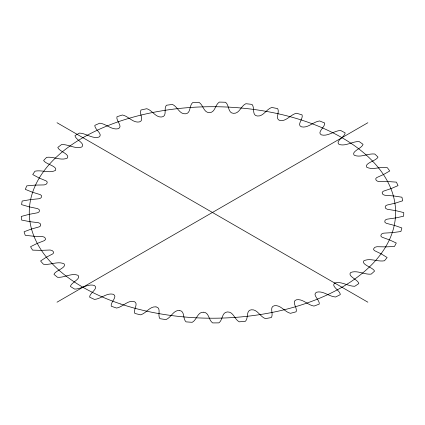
<?xml version="1.0" encoding="UTF-8"?>
<svg xmlns="http://www.w3.org/2000/svg" width="425" height="425" viewBox="0 0 425 425"><rect width="100%" height="100%" fill="white"/><g stroke="black" fill="none" stroke-linecap="round" stroke-linejoin="round"><path stroke-width="0.64" d="M334.916 283.002L334.613 283.178M57.014 302.196L367.864 122.729M227.306 311.971C221.776 312.274 222.838 320.036 218.907 322.857A191.314 110.452 0 0 1 212.649 322.915C208.548 320.2 209.169 312.423 203.596 312.21M227.726 311.95C233.49 311.833 234.542 319.526 239.27 321.826A191.314 110.452 0 0 0 245.453 321.263C248.705 318.001 245.719 310.308 251.356 309.783C257.454 309.113 260.026 316.731 265.37 318.607A191.314 110.452 0 0 0 271.357 317.549C273.822 313.894 268.898 306.717 274.534 305.687C280.782 304.805 284.617 311.902 290.445 313.321A191.314 110.452 0 0 0 296.113 311.791C297.728 307.828 291.019 301.596 296.4 299.79C302.828 298.536 307.753 305.139 313.995 306.069A191.314 110.452 0 0 0 319.244 304.103C320.078 300.077 311.541 294.583 316.636 292.193C323.175 290.519 329.014 296.586 335.569 297.001A191.314 110.452 0 0 0 340.297 294.626C340.313 290.493 330.188 286.126 334.99 282.96C341.535 281.084 348.027 286.36 354.753 286.28A191.314 110.452 0 0 0 358.854 283.555C358.068 279.634 347.119 276.16 350.662 272.521C357.106 269.886 364.321 274.821 371.158 274.13A191.314 110.452 0 0 0 374.568 271.097C373.049 267.352 361.234 264.865 363.795 260.833C369.978 257.672 377.703 262.044 384.482 260.775A191.314 110.452 0 0 0 387.127 257.502L381.358 253.953L374.446 250.607L373.591 249.565L373.83 248.428L374.962 247.265L376.933 246.718L386.054 246.888L394.453 246.479A191.314 110.452 0 0 0 396.281 243.026L389.714 239.976L382.064 237.219L380.965 236.258L380.928 235.11L381.767 233.872L383.589 233.166L392.663 232.602L400.881 231.524A191.314 110.452 0 0 0 401.859 227.954L394.618 225.462L386.293 223.311L384.938 222.317L384.8 220.984L385.454 219.9L387.01 219.188L395.76 217.924L403.638 216.197A191.314 110.452 0 0 0 403.75 212.585L395.983 210.699L387.217 209.238L385.634 208.362L385.178 207.055L385.56 205.928L386.931 205.094L395.293 203.145L402.682 200.797A191.314 110.452 0 0 0 401.917 197.211L393.768 195.968L384.837 195.245L383.159 194.623L382.314 193.587L382.208 192.254L383.377 191.186L391.266 188.541L398.018 185.624A191.314 110.452 0 0 0 396.397 182.134L388.03 181.56L379.01 181.56L377.198 181.082L376.109 180.12L375.684 178.813L376.587 177.655L383.759 174.404L389.741 170.977A191.314 110.452 0 0 0 387.297 167.652C380.545 166.207 372.635 170.542 366.578 167.121C364.565 162.934 376.242 160.889 378.016 157.133A191.314 110.452 0 0 0 374.792 154.036C367.938 153.17 360.522 158.073 354.147 155.178C351.092 151.316 362.042 148.314 363.067 144.367A191.314 110.452 0 0 0 359.125 141.557C352.314 141.265 345.498 146.737 338.959 144.346C335.038 140.85 344.919 137.073 345.185 132.929A191.314 110.452 0 0 0 340.606 130.464C333.986 130.746 327.946 136.669 321.39 134.884C316.471 132.249 325.327 127.112 324.721 123.032A191.314 110.452 0 0 0 319.595 120.96C313.236 121.752 308.029 128.329 301.538 126.852C296.299 124.987 303.519 118.793 302.069 114.883A191.314 110.452 0 0 0 296.491 113.241C290.53 114.532 286.376 121.619 280.033 120.525C274.592 119.218 279.926 112.354 277.674 108.63A191.314 110.452 0 0 0 271.756 107.456C266.3 109.22 263.41 116.636 257.316 116.004C251.6 115.446 255.069 107.78 252.009 104.401A191.314 110.452 0 0 0 245.868 103.711C240.938 105.921 239.482 113.767 233.522 113.332C227.816 113.156 229.367 105.225 225.574 102.271A191.314 110.452 0 0 0 219.327 102.085C215.023 104.725 215.209 112.705 209.419 112.604C203.591 112.795 203.347 104.821 198.884 102.287A191.314 110.452 0 0 0 192.647 102.606C189.04 105.671 191.038 113.517 185.374 113.815C179.377 114.325 177.523 106.553 172.454 104.449A191.314 110.452 0 0 0 166.361 105.262C163.492 108.72 167.439 116.142 161.861 116.949C155.662 117.783 152.416 110.362 146.811 108.715A191.314 110.452 0 0 0 140.967 110.011C138.927 113.842 144.755 120.551 139.23 121.97C132.887 123.032 128.483 116.174 122.437 114.994A191.314 110.452 0 0 0 116.965 116.748C115.717 120.716 123.447 126.74 118.129 128.732C111.632 130.188 106.234 123.856 99.817 123.176A191.314 110.452 0 0 0 94.817 125.354C94.419 129.434 103.519 134.21 98.945 137.084C92.368 139.113 86.089 133.222 79.39 133.094A191.314 110.452 0 0 0 74.965 135.649C75.422 139.804 85.696 143.326 81.807 146.986C75.289 149.366 68.372 144.149 61.551 144.558A191.314 110.452 0 0 0 57.789 147.443C59.006 151.396 70.252 154.089 67.293 158.116C60.961 161.017 53.481 156.363 46.654 157.34A191.314 110.452 0 0 0 43.616 160.501C45.555 164.241 57.524 165.984 55.606 170.308C49.613 173.735 41.671 169.644 34.977 171.201A191.314 110.452 0 0 0 32.736 174.574L38.919 177.878L46.213 180.938L47.196 181.942L47.095 183.085L46.107 184.291L44.205 184.917L35.089 185.114L26.759 185.863A191.314 110.452 0 0 0 25.351 189.38L32.268 192.158L40.317 194.645L41.549 195.691L41.523 197.019L40.742 198.077L39.1 198.73L30.223 199.633L22.153 201.041A191.314 110.452 0 0 0 21.606 204.637L29.128 206.832L37.697 208.643L39.169 209.583L39.467 210.906L38.946 212.011L37.48 212.787L28.9 214.397L21.25 216.442A191.314 110.452 0 0 0 21.579 220.049L29.553 221.616L38.377 222.7L39.977 223.385L40.694 224.453L40.641 225.787L39.344 226.807L31.152 229.128L24.071 231.763A191.314 110.452 0 0 0 25.261 235.312L33.543 236.22L42.537 236.587L44.29 237.134L45.257 238.138L45.523 239.461L44.487 240.577L36.932 243.53L30.552 246.712A191.314 110.452 0 0 0 32.592 250.128L41.013 250.367L50.113 250.012L52.121 250.522L53.322 251.658L53.624 252.79L52.833 253.847L46.128 257.332L40.582 260.993A191.314 110.452 0 0 0 43.419 264.212C50.24 265.37 57.917 260.748 64.154 263.904C66.789 267.787 55.303 270.571 53.948 274.327A191.314 110.452 0 0 0 57.54 277.291C64.388 277.87 71.517 272.68 77.998 275.32C81.595 278.805 71.007 282.535 70.407 286.461A191.314 110.452 0 0 0 74.672 289.106C81.398 289.096 87.816 283.454 94.377 285.467C98.977 288.474 89.42 293.064 89.627 297.155A191.314 110.452 0 0 0 94.488 299.428C100.98 298.881 106.606 292.682 113.124 294.243C118.341 296.416 110.197 302.207 111.238 306.197A191.314 110.452 0 0 0 116.599 308.061C122.772 307.015 127.473 300.178 133.902 301.458C139.209 303.147 132.988 309.538 134.815 313.416A191.314 110.452 0 0 0 140.579 314.829C146.253 313.289 149.765 306.191 155.917 306.861M203.384 312.205C197.513 311.934 196.849 319.871 192.233 322.299A191.314 110.452 0 0 1 186.023 321.858C182.617 318.729 185.05 311.158 179.637 310.532M179.43 310.505C173.384 309.915 171.158 317.618 165.952 319.605A191.314 110.452 0 0 1 159.906 318.67C157.245 315.122 161.649 307.865 156.118 306.903M57.014 122.729L367.864 302.196M120.854 304.05A183.17 105.751 0 0 0 395.611 212.463A183.17 105.751 0 0 0 120.854 120.881A183.17 105.751 0 0 0 120.854 304.05"/></g></svg>
